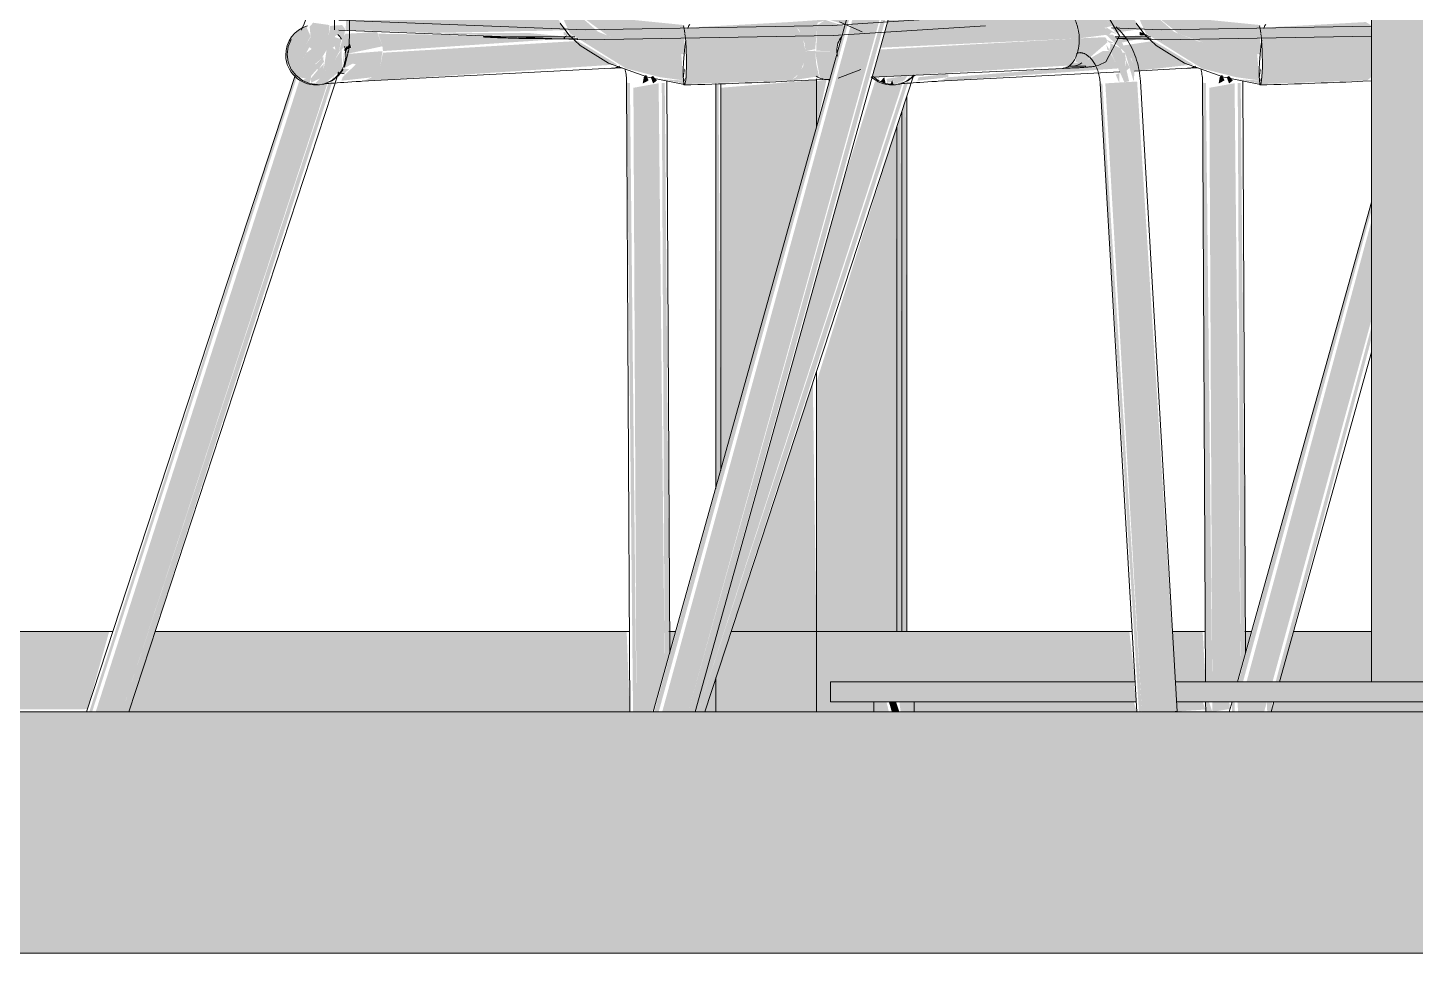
# Model space of a CAD drawing. Header units: inches. Extents: x -55396 to -733, y -290 to 853.
# Drawn here: x -26145.11 to -26110.64, y -6 to 17.01 of the extents above; entities that cross this region are included whole.
import ezdxf

# ---------------------------------------------------------------- set-up
doc = ezdxf.new("R2010")
doc.units = ezdxf.units.IN
doc.header["$MEASUREMENT"] = 0
for name, color, linetype, lineweight in [('A-GLAZ-CWMG', 51, 'Continuous', 9), ('C-BLDG-PADS', 91, 'Continuous', 9), ('I-FURN', 30, 'Continuous', 9), ('I-WALL', 2, 'Continuous', 9)]:
    doc.layers.add(name, color=color, linetype=linetype, lineweight=lineweight)

# ---------------------------------------------------------------- blocks, each defined once
blk = doc.blocks.new('Falcon 7700 Series Pedestal Base - 36_ Square Top x 30_ - Wheelchair Height-460525-Section 13')
at = {"layer": 'I-FURN'}
for points in [[(-26197.888, 0.75), (-26197.888, 28.5), (-26200.01, 28.5), (-26200.01, 0.75), (-26199.824, 0.75)], [(-26211.82, 0), (-26211.737, 0), (-26211.82, 0.25), (-26211.996, 0.25), (-26211.922, 0), (-26211.866, 0)]]:
    blk.add_hatch(color=256, dxfattribs=at).paths.add_polyline_path(points, flags=0)
h = blk.add_hatch(color=256, dxfattribs=at)
h.paths.add_polyline_path([(-26206.734, 0.25), (-26205.851, 0.25), (-26205.914, 0.75), (-26213.445, 0.75), (-26213.445, 0.25), (-26206.744, 0.25)], flags=0)
h.paths.add_polyline_path([(-26197.888, 0.25), (-26197.888, 0.75), (-26204.88, 0.75), (-26204.837, 0.25), (-26199.824, 0.25)], flags=0)
for p, q in [((-26200.01, 0.75), (-26200.01, 28.5)), ((-26213.445, 0.75), (-26205.87, 0.75)), ((-26213.445, 0.75), (-26213.445, 0.25)), ((-26204.881, 0.75), (-26197.888, 0.75)), ((-26205.841, 0.25), (-26213.445, 0.25)), ((-26212.366, 0.25), (-26212.366, 0)), ((-26211.366, 0), (-26211.366, 0.25)), ((-26197.888, 0.25), (-26204.851, 0.25))]:
    blk.add_line(p, q, dxfattribs=at)
blk = doc.blocks.new('HermanMiller_Collection_Air-Chair_SideChair_Arms - Arms-V2-Section 13')
at = {"layer": 'I-FURN'}
for points in [[(-26129.5, 0), (-26129.432, 0), (-26123.732, 20.734), (-26123.809, 20.653), (-26129.545, 0)], [(-26129.015, 0), (-26128.699, 0), (-26123, 20.625), (-26123.301, 20.707), (-26123.311, 20.72), (-26123.663, 20.699), (-26129.345, 0), (-26129.131, 0)], [(-26128.699, 0), (-26128.53, 0), (-26122.883, 20.551), (-26122.963, 20.578), (-26127.777, 3.307)], [(-26135.056, 16.876), (-26131.674, 16.946), (-26131.817, 17.058), (-26132.49, 18.003), (-26137.128, 17.899), (-26137.187, 17.4), (-26137.209, 16.954), (-26136.823, 16.94)], [(-26128.801, 16.344), (-26128.796, 17.073), (-26130.533, 17.247), (-26131.323, 17.57), (-26131.529, 17.42), (-26130.705, 16.814), (-26130.025, 16.545), (-26129.271, 16.421)], [(-26118.985, 16.742), (-26118.239, 16.84), (-26118.181, 16.896), (-26118.351, 17.005), (-26118.15, 17.057), (-26118.559, 17.337), (-26119.165, 17.331), (-26119, 16.909), (-26118.986, 16.755)], [(-26128.744, 16.318), (-26125.784, 16.423), (-26125.86, 16.798), (-26126.051, 17.073), (-26126.173, 17.148), (-26128.803, 17.004), (-26128.751, 16.512)], [(-26125.007, 16.428), (-26124.952, 16.68), (-26124.814, 17.047), (-26125.29, 17.198), (-26125.491, 17.073), (-26125.52, 16.434), (-26125.388, 16.432)], [(-26137.248, 16.434), (-26137.073, 16.512), (-26137.103, 16.608), (-26137.245, 16.462)], [(-26136.82, 15.675), (-26130.464, 16.093), (-26131.211, 16.544), (-26131.452, 16.677), (-26136.284, 16.386), (-26136.347, 16.051), (-26136.544, 15.776), (-26136.77, 15.684)], [(-26131.775, 16.733), (-26131.706, 16.818), (-26131.794, 16.783), (-26131.794, 16.733)], [(-26118.861, 16.143), (-26118.287, 16.642), (-26118.304, 16.727), (-26118.342, 16.772), (-26118.985, 16.742), (-26119.07, 16.274), (-26119.07, 16.153), (-26119.021, 16.151)], [(-26128.78, 15.606), (-26126.138, 15.7), (-26125.918, 15.893), (-26125.796, 16.229), (-26125.784, 16.423), (-26128.744, 16.318), (-26128.764, 15.677)], [(-26125.186, 15.714), (-26125.007, 16.428), (-26125.544, 16.416), (-26125.428, 15.763), (-26125.31, 15.727)], [(-26128.818, 15.697), (-26128.784, 15.97), (-26128.801, 15.988)], [(-26143.508, 0), (-26138.421, 15.775), (-26138.467, 15.793), (-26143.579, 0)], [(-26143.201, 0), (-26142.765, 0), (-26137.635, 15.7), (-26137.909, 15.589), (-26138.129, 15.633), (-26138.342, 15.744), (-26143.419, 0), (-26143.315, 0)], [(-26142.688, 0), (-26142.599, 0), (-26137.49, 15.818), (-26137.651, 15.585), (-26142.765, 0)], [(-26129.984, 0), (-26129.984, 0), (-26130.146, 15.629), (-26130.228, 15.643), (-26130.069, 0)], [(-26129.623, 0), (-26129.545, 0.073), (-26129.283, 1.015), (-26129.433, 15.626), (-26130.06, 15.514), (-26129.984, 0), (-26129.753, 0)], [(-26129.283, 1.015), (-26129.159, 1.458), (-26129.282, 15.637), (-26129.355, 15.63), (-26129.294, 3.307)], [(-26128.808, 15.639), (-26128.752, 15.793), (-26128.815, 15.679)], [(-26117.428, 0), (-26118.409, 15.62), (-26118.461, 15.619), (-26117.501, 0), (-26117.428, 0)], [(-26117.083, 0), (-26116.721, 0), (-26117.631, 15.665), (-26118.336, 15.624), (-26117.428, 0), (-26117.083, 0)], [(-26116.707, 0), (-26116.554, 0.01), (-26117.546, 15.67), (-26117.631, 15.665), (-26116.721, 0)]]:
    blk.add_hatch(color=256, dxfattribs=at).paths.add_polyline_path(points, flags=0)
h = blk.add_hatch(color=256, dxfattribs=at)
h.paths.add_polyline_path([(-26133.681, 16.77), (-26133.681, 16.788), (-26133.773, 16.775)], flags=0)
h.paths.add_polyline_path([(-26136.281, 16.426), (-26131.794, 16.733), (-26135.056, 16.837), (-26136.4, 16.858), (-26136.296, 16.545)], flags=0)
h.paths.add_polyline_path([(-26130.915, 17.426), (-26130.764, 17.426), (-26130.917, 17.428)], flags=0)
h = blk.add_hatch(color=256, dxfattribs=at)
h.paths.add_polyline_path([(-26128.805, 15.622), (-26128.818, 15.697), (-26129.352, 15.724)], flags=0)
h.paths.add_polyline_path([(-26128.818, 15.697), (-26128.872, 16.356), (-26130.339, 16.669), (-26130.934, 16.904), (-26131.529, 17.42), (-26131.785, 17.187), (-26131.636, 16.864), (-26130.242, 15.994), (-26129.395, 15.777), (-26128.823, 15.698)], flags=0)
h = blk.add_hatch(color=256, dxfattribs=at)
h.paths.add_polyline_path([(-26125.784, 16.423), (-26125.545, 16.475), (-26125.484, 17.133), (-26125.214, 17.212), (-26124.861, 17.099), (-26124.789, 17.137), (-26124.759, 17.246), (-26126.173, 17.148), (-26125.944, 16.953), (-26125.806, 16.617)], flags=0)
h.paths.add_polyline_path([(-26125.004, 16.46), (-26124.989, 16.48), (-26125.002, 16.479)], flags=0)
h.paths.add_polyline_path([(-26123.927, 16.51), (-26118.985, 16.742), (-26119.093, 17.212), (-26119.34, 17.477), (-26119.434, 17.496), (-26123.723, 17.244), (-26123.914, 16.557)], flags=0)
h = blk.add_hatch(color=256, dxfattribs=at)
h.paths.add_polyline_path([(-26138.065, 15.812), (-26138.475, 15.862), (-26138.559, 15.97), (-26138.382, 16.034), (-26138.112, 16.521), (-26138.194, 16.584), (-26138.08, 16.796), (-26138.19, 17.042), (-26138.342, 16.975), (-26138.608, 16.695), (-26138.699, 16.318), (-26138.467, 15.793), (-26138.194, 15.744), (-26138.112, 15.787)], flags=0)
h.paths.add_polyline_path([(-26137.934, 15.585), (-26137.716, 15.635), (-26137.297, 15.974), (-26137.309, 16.462), (-26137.521, 16.148), (-26137.716, 15.927), (-26137.752, 15.984), (-26137.762, 16.291), (-26137.952, 16.092), (-26137.899, 15.956), (-26138.08, 15.738), (-26138.065, 15.641), (-26137.84, 15.748), (-26137.961, 15.595)], flags=0)
h.paths.add_polyline_path([(-26137.878, 15.975), (-26137.743, 16.174), (-26137.77, 16.09), (-26137.812, 16.045)], flags=0)
h.paths.add_polyline_path([(-26137.378, 16.391), (-26137.315, 16.723), (-26137.47, 16.77), (-26137.478, 16.544), (-26137.461, 16.455), (-26137.407, 16.414)], flags=0)
h.paths.add_polyline_path([(-26138.308, 16.533), (-26138.221, 16.816), (-26138.197, 16.579), (-26138.287, 16.542)], flags=0)
h = blk.add_hatch(color=256, dxfattribs=at)
h.paths.add_polyline_path([(-26137.909, 15.6), (-26137.84, 15.748), (-26137.981, 15.606)], flags=0)
h.paths.add_polyline_path([(-26138.103, 15.622), (-26138.065, 15.812), (-26138.284, 15.697), (-26138.117, 15.628)], flags=0)
h.paths.add_polyline_path([(-26138.197, 16.579), (-26138.227, 16.879), (-26138.308, 16.533)], flags=0)
h.paths.add_polyline_path([(-26138.065, 15.812), (-26137.743, 16.174), (-26137.812, 16.238), (-26137.65, 16.508), (-26137.613, 17.074), (-26138.017, 17.131), (-26138.102, 17.033), (-26138.079, 16.777), (-26138.197, 16.579), (-26138.05, 16.48), (-26138.189, 16.38), (-26138.382, 16.034), (-26138.559, 15.97), (-26138.44, 15.816), (-26138.291, 15.831)], flags=0)
h.paths.add_polyline_path([(-26137.878, 15.975), (-26137.961, 16.108), (-26137.812, 16.238)], flags=0)
h = blk.add_hatch(color=256, dxfattribs=at)
h.paths.add_polyline_path([(-26137.77, 15.9), (-26137.581, 16.024), (-26137.378, 16.391), (-26137.229, 16.544), (-26137.247, 16.797), (-26137.221, 16.973), (-26137.297, 17.073), (-26137.368, 17.069), (-26137.594, 17.051), (-26137.754, 15.975)], flags=0)
h.paths.add_polyline_path([(-26137.378, 16.391), (-26137.532, 16.508), (-26137.406, 16.593), (-26137.478, 16.791), (-26137.375, 16.864), (-26137.296, 16.705)], flags=0)
h = blk.add_hatch(color=256, dxfattribs=at)
h.paths.add_polyline_path([(-26137.206, 16.351), (-26136.296, 16.545), (-26136.426, 16.902), (-26137.216, 16.855), (-26137.247, 16.797), (-26137.261, 16.62), (-26137.229, 16.548), (-26137.053, 16.544), (-26137.177, 16.386)], flags=0)
h.paths.add_polyline_path([(-26136.431, 16.91), (-26136.458, 16.912), (-26136.44, 16.911)], flags=0)
h = blk.add_hatch(color=256, dxfattribs=at)
h.paths.add_polyline_path([(-26135.056, 16.876), (-26132.643, 16.777), (-26131.794, 16.792), (-26132.659, 16.876), (-26135.025, 16.876)], flags=0)
h.paths.add_polyline_path([(-26131.553, 16.808), (-26131.794, 16.907), (-26131.794, 16.823), (-26131.612, 16.812)], flags=0)
h = blk.add_hatch(color=256, dxfattribs=at)
h.paths.add_polyline_path([(-26117.631, 15.665), (-26117.604, 16.003), (-26117.746, 16.346), (-26117.845, 16.391), (-26117.738, 16.028)], flags=0)
h.paths.add_polyline_path([(-26118.326, 16.839), (-26118.355, 16.884), (-26118.351, 16.84)], flags=0)
h.paths.add_polyline_path([(-26117.845, 16.391), (-26117.905, 16.615), (-26118.155, 16.838), (-26118.326, 16.839), (-26117.905, 16.447)], flags=0)
h.paths.add_polyline_path([(-26118.037, 16.84), (-26118.307, 17.014), (-26118.307, 16.944), (-26118.085, 16.859)], flags=0)
h = blk.add_hatch(color=256, dxfattribs=at)
h.paths.add_polyline_path([(-26133.115, 16.748), (-26133.115, 16.78), (-26133.331, 16.755)], flags=0)
h.paths.add_polyline_path([(-26133.528, 16.763), (-26133.611, 16.783), (-26133.563, 16.765)], flags=0)
h = blk.add_hatch(color=256, dxfattribs=at)
h.paths.add_polyline_path([(-26126.267, 15.675), (-26125.448, 15.801), (-26125.518, 16.102), (-26125.545, 16.434), (-26125.784, 16.423), (-26125.842, 16.048), (-26126.019, 15.775), (-26126.168, 15.694)], flags=0)
h.paths.add_polyline_path([(-26124.132, 15.775), (-26119.215, 16.068), (-26119.035, 16.376), (-26118.985, 16.742), (-26123.94, 16.464), (-26124.131, 15.779)], flags=0)
h = blk.add_hatch(color=256, dxfattribs=at)
h.paths.add_polyline_path([(-26117.992, 15.643), (-26117.992, 15.874), (-26118.078, 15.84), (-26118.016, 15.698)], flags=0)
h.paths.add_polyline_path([(-26118.208, 16.418), (-26118.309, 16.582), (-26118.287, 16.459)], flags=0)
h.paths.add_polyline_path([(-26117.862, 15.651), (-26117.746, 15.678), (-26117.845, 16.103), (-26117.845, 16.199), (-26118.078, 16.368), (-26118.208, 16.418), (-26117.865, 15.658)], flags=0)
h.paths.add_polyline_path([(-26117.827, 16.183), (-26117.845, 16.391), (-26117.947, 16.391), (-26117.845, 16.214)], flags=0)
h.paths.add_polyline_path([(-26118.085, 16.615), (-26118.307, 16.706), (-26118.239, 16.636), (-26118.093, 16.616)], flags=0)
h = blk.add_hatch(color=256, dxfattribs=at)
h.paths.add_polyline_path([(-26137.319, 15.688), (-26136.544, 15.776), (-26136.347, 16.051), (-26136.295, 16.425), (-26137.206, 16.351), (-26137.206, 16.165), (-26137.003, 16.156), (-26136.96, 16.096), (-26137.28, 15.778), (-26137.315, 15.696)], flags=0)
h.paths.add_polyline_path([(-26137.297, 15.974), (-26137.034, 16.115), (-26137.227, 16.156)], flags=0)
h = blk.add_hatch(color=256, dxfattribs=at)
h.paths.add_polyline_path([(-26136.957, 16.098), (-26137.059, 16.227), (-26137.225, 16.156), (-26137.059, 16.12)], flags=0)
h.paths.add_polyline_path([(-26137.244, 15.865), (-26137.123, 15.982), (-26137.259, 15.988), (-26137.315, 15.877), (-26137.28, 15.871)], flags=0)
h.paths.add_polyline_path([(-26137.297, 15.974), (-26137.206, 16.434), (-26137.253, 16.386), (-26137.294, 15.999)], flags=0)
h = blk.add_hatch(color=256, dxfattribs=at)
h.paths.add_polyline_path([(-26129.83, 15.619), (-26129.683, 15.697), (-26129.744, 15.836), (-26129.802, 15.777), (-26129.829, 15.621)], flags=0)
h.paths.add_polyline_path([(-26129.571, 15.621), (-26129.474, 15.697), (-26129.571, 15.807), (-26129.628, 15.777), (-26129.573, 15.625)], flags=0)
for p, q in [((-26123.792, 20.719), (-26129.567, 0)), ((-26128.529, 0), (-26122.828, 20.451)), ((-26137.487, 17.208), (-26137.487, 16.957)), ((-26124.381, 16.908), (-26124.937, 17.157)), ((-26137.198, 16.537), (-26137.173, 16.387)), ((-26142.598, 0), (-26137.378, 15.909)), ((-26137.407, 15.885), (-26137.247, 15.858)), ((-26136.799, 15.675), (-26130.611, 15.998)), ((-26124.976, 15.754), (-26124.407, 15.972)), ((-26124.134, 15.774), (-26119.383, 15.997)), ((-26119.242, 16.052), (-26119.152, 16.052)), ((-26138.468, 15.793), (-26143.65, 0)), ((-26130.228, 15.645), (-26130.151, 0)), ((-26129.229, 15.671), (-26129.228, 15.65)), ((-26129.158, 1.459), (-26129.228, 15.65)), ((-26126.25, 15.675), (-26125.169, 15.726)), ((-26118.462, 15.618), (-26117.555, 0)), ((-26116.553, 0.011), (-26117.464, 15.676)), ((-26142.603, 0), (-26142.599, 0)), ((-26128.535, 0), (-26128.53, 0))]:
    blk.add_line(p, q, dxfattribs=at)
at = {"layer": 'I-FURN', "flags": 128}
for points in [[(-26138.122, 17.486), (-26138.182, 17.262), (-26138.238, 17.101), (-26138.286, 16.996), (-26138.309, 16.958), (-26138.31, 16.955)], [(-26137.381, 17.193), (-26131.258, 16.956), (-26125.126, 17.064), (-26121.317, 17.307)], [(-26137.129, 17.406), (-26137.116, 17.13), (-26137.11, 16.828), (-26137.129, 16.455), (-26137.236, 16.033), (-26137.24, 16.024)], [(-26117.983, 16.809), (-26118.356, 17.439), (-26118.534, 17.514), (-26118.61, 17.532), (-26118.653, 17.538), (-26118.685, 17.542), (-26118.711, 17.544), (-26118.734, 17.546), (-26118.757, 17.547), (-26118.779, 17.548), (-26118.802, 17.549), (-26118.826, 17.55), (-26118.851, 17.55), (-26118.877, 17.551), (-26118.905, 17.551), (-26118.933, 17.552), (-26118.963, 17.552), (-26118.995, 17.552), (-26119.027, 17.552), (-26119.061, 17.552), (-26119.096, 17.552), (-26119.132, 17.552), (-26119.156, 17.552)], [(-26117.464, 15.676), (-26117.469, 15.743), (-26117.476, 15.81), (-26117.484, 15.876), (-26117.495, 15.942), (-26117.508, 16.008), (-26117.523, 16.073), (-26117.54, 16.137), (-26117.558, 16.201), (-26117.579, 16.264), (-26117.602, 16.326), (-26117.626, 16.388), (-26117.653, 16.448), (-26117.681, 16.508), (-26117.712, 16.566), (-26117.744, 16.623), (-26117.778, 16.679), (-26117.814, 16.734), (-26117.852, 16.787), (-26117.892, 16.838), (-26117.934, 16.888), (-26117.977, 16.937), (-26118.023, 16.983), (-26118.07, 17.028)], [(-26137.382, 16.943), (-26131.244, 16.705), (-26125.099, 16.815), (-26121.313, 17.056)], [(-26131.877, 17.12), (-26131.661, 16.832), (-26131.385, 16.565), (-26130.679, 16.122), (-26129.705, 15.777), (-26128.789, 15.597)], [(-26128.657, 17.091), (-26128.68, 17.066), (-26128.705, 16.991)], [(-26138.663, 16.344), (-26138.639, 16.537), (-26138.566, 16.717)], [(-26128.761, 16.696), (-26128.781, 16.537), (-26128.801, 16.344)], [(-26117.983, 16.809), (-26118.325, 16.16), (-26118.499, 16.077), (-26118.573, 16.056), (-26118.617, 16.047), (-26118.648, 16.042), (-26118.674, 16.038), (-26118.697, 16.035), (-26118.719, 16.033), (-26118.742, 16.031), (-26118.765, 16.029), (-26118.789, 16.027), (-26118.814, 16.025), (-26118.84, 16.023), (-26118.867, 16.022), (-26118.896, 16.02), (-26118.925, 16.018), (-26118.957, 16.016), (-26118.989, 16.014), (-26119.023, 16.013), (-26119.058, 16.011), (-26119.094, 16.009), (-26119.131, 16.008), (-26119.17, 16.006), (-26119.21, 16.004), (-26119.25, 16.002), (-26119.292, 16.001), (-26119.335, 15.999), (-26119.378, 15.998), (-26119.385, 15.997)], [(-26137.91, 15.597), (-26138.103, 15.622), (-26138.284, 15.697), (-26138.44, 15.816), (-26138.559, 15.97), (-26138.636, 16.151), (-26138.663, 16.344)], [(-26128.801, 16.344), (-26128.815, 16.151), (-26128.823, 15.97), (-26128.824, 15.816), (-26128.818, 15.697), (-26128.805, 15.622), (-26128.787, 15.597)], [(-26119.051, 16.369), (-26119.038, 16.374), (-26119.026, 16.378), (-26119.013, 16.381), (-26119.001, 16.383), (-26118.989, 16.385), (-26118.977, 16.386), (-26118.974, 16.386)], [(-26118.974, 16.386), (-26118.962, 16.387), (-26118.95, 16.386), (-26118.938, 16.385), (-26118.925, 16.384), (-26118.912, 16.381), (-26118.899, 16.378), (-26118.885, 16.374), (-26118.871, 16.369), (-26118.856, 16.363), (-26118.841, 16.356), (-26118.825, 16.347), (-26118.809, 16.338), (-26118.793, 16.327), (-26118.776, 16.315), (-26118.759, 16.302), (-26118.742, 16.287), (-26118.725, 16.271), (-26118.707, 16.253), (-26118.69, 16.234), (-26118.673, 16.214), (-26118.656, 16.192), (-26118.639, 16.169), (-26118.623, 16.145), (-26118.607, 16.119), (-26118.592, 16.092), (-26118.577, 16.064), (-26118.563, 16.035), (-26118.55, 16.004), (-26118.537, 15.973), (-26118.525, 15.941), (-26118.514, 15.907), (-26118.504, 15.874), (-26118.495, 15.839), (-26118.487, 15.804), (-26118.48, 15.768), (-26118.474, 15.732), (-26118.469, 15.695), (-26118.465, 15.659), (-26118.462, 15.622), (-26118.462, 15.618)], [(-26137.268, 15.97), (-26137.385, 15.816), (-26137.538, 15.697), (-26137.717, 15.622)], [(-26130.598, 15.999), (-26130.581, 16), (-26130.561, 16.001), (-26130.54, 16.003), (-26130.516, 16.004), (-26130.491, 16.006), (-26130.464, 16.007), (-26130.435, 16.009), (-26130.405, 16.01), (-26130.373, 16.012), (-26130.339, 16.014)], [(-26130.273, 15.986), (-26130.264, 15.952), (-26130.257, 15.918), (-26130.25, 15.882), (-26130.244, 15.846), (-26130.239, 15.809), (-26130.235, 15.772), (-26130.232, 15.734), (-26130.23, 15.696), (-26130.229, 15.658), (-26130.228, 15.645)], [(-26118.824, 16.048), (-26118.827, 16.049), (-26118.833, 16.049), (-26118.844, 16.049), (-26118.857, 16.05), (-26118.872, 16.05), (-26118.89, 16.051), (-26118.911, 16.051), (-26118.933, 16.051), (-26118.957, 16.052), (-26118.983, 16.052), (-26119.011, 16.052), (-26119.04, 16.052), (-26119.071, 16.052), (-26119.104, 16.052), (-26119.138, 16.052), (-26119.151, 16.052)], [(-26137.785, 15.604), (-26137.776, 15.605), (-26137.753, 15.608), (-26137.719, 15.612), (-26137.675, 15.617), (-26137.623, 15.622), (-26137.563, 15.627), (-26137.495, 15.632), (-26137.421, 15.638), (-26137.339, 15.644), (-26137.251, 15.649), (-26137.157, 15.655), (-26137.056, 15.661), (-26136.95, 15.667), (-26136.838, 15.673), (-26136.799, 15.675)], [(-26126.25, 15.675), (-26126.385, 15.669), (-26126.525, 15.663), (-26126.668, 15.657), (-26126.816, 15.65), (-26126.967, 15.644), (-26127.122, 15.638), (-26127.281, 15.633), (-26127.442, 15.627), (-26127.606, 15.621), (-26127.773, 15.615), (-26127.942, 15.61), (-26128.113, 15.604), (-26128.286, 15.599), (-26128.46, 15.594), (-26128.635, 15.589), (-26128.796, 15.585)]]:
    blk.add_lwpolyline(points, dxfattribs=at)
at = {"layer": 'I-FURN'}
for centre, major_axis, ratio, start_param, end_param in [((-26137.952, 16.334), (-0.202, 0.722), 0.995009, 0, 1.3209), ((-26128.817, 16.334), (-0.02, 0.75), 0.096081, 5.515178, 5.996591), ((-26137.952, 16.334), (-0.202, 0.722), 0.995009, 4.986091, 5.185919), ((-26128.817, 16.334), (-0.02, 0.75), 0.096081, 4.687594, 5.472992), ((-26124.554, 16.444), (0.014, 0.5), 0.90616, 0.84378, 1.629178), ((-26137.952, 16.334), (-0.202, 0.722), 0.995009, 1.3209, 2.891696), ((-26137.952, 16.334), (-0.202, 0.722), 0.995009, 2.891696, 4.462492), ((-26137.952, 16.334), (-0.202, 0.722), 0.995009, 4.462492, 4.714879), ((-26128.817, 16.334), (-0.02, 0.75), 0.096081, 3.116798, 4.687594), ((-26124.554, 16.444), (0.014, 0.5), 0.90616, 1.629178, 1.890978), ((-26128.817, 16.334), (-0.02, 0.75), 0.096081, 2.854998, 3.116798), ((-26125.196, 16.463), (0.021, 0.75), 0.90616, 2.676376, 2.924989), ((-26125.196, 16.463), (0.021, 0.75), 0.90616, 2.938175, 3.199975), ((-26117.053, -0.018), (0.499, 0.029), 0.004932, 5.439855, 6.225253)]:
    blk.add_ellipse(centre, major_axis=major_axis, ratio=ratio, start_param=start_param, end_param=end_param, dxfattribs=at)
for points, knots in [([(-26118.985, 16.742), (-26118.988, 16.855), (-26119.024, 17.08), (-26119.145, 17.328), (-26119.292, 17.466), (-26119.387, 17.496), (-26119.434, 17.496)], [0, 0, 0, 0, 0.285714, 0.571429, 0.785714, 1, 1, 1, 1]), ([(-26131.443, 16.733), (-26131.554, 16.733), (-26131.982, 16.732), (-26132.41, 16.735), (-26132.727, 16.739)], [-0.6740348, -0.6740348, -0.6740348, -0.6740348, -0.5, 0, 0, 0, 0]), ([(-26119.397, 15.997), (-26119.335, 15.996), (-26119.209, 16.045), (-26119.07, 16.24), (-26118.996, 16.489), (-26118.983, 16.657), (-26118.985, 16.742)], [0, 0, 0, 0, 0.285714, 0.571429, 0.785714, 1, 1, 1, 1]), ([(-26130.635, 15.997), (-26130.579, 15.998), (-26130.5, 16.01), (-26130.426, 16.04), (-26130.405, 16.05)], [0, 0, 0, 0, 0.1666667, 0.2358641, 0.2358641, 0.2358641, 0.2358641]), ([(-26118.92, 16.138), (-26118.936, 16.125), (-26119.005, 16.078), (-26119.079, 16.056), (-26119.135, 16.053)], [0.7142857, 0.7142857, 0.7142857, 0.7142857, 0.7857143, 1, 1, 1, 1])]:
    blk.add_open_spline(points, degree=3, knots=knots, dxfattribs=at)
for points in [[(-26132.727, 16.739), (-26132.779, 16.74), (-26132.9, 16.742), (-26133.114, 16.748), (-26133.334, 16.755), (-26133.535, 16.763), (-26133.692, 16.771), (-26133.785, 16.777), (-26133.805, 16.782), (-26133.747, 16.784), (-26133.663, 16.784), (-26133.611, 16.783)], [(-26133.611, 16.783), (-26133.294, 16.779), (-26132.659, 16.774), (-26132.024, 16.779), (-26131.706, 16.784)], [(-26131.706, 16.784), (-26131.652, 16.784), (-26131.588, 16.785), (-26131.519, 16.784)], [(-26119.135, 16.053), (-26119.141, 16.052), (-26119.147, 16.052), (-26119.152, 16.052)]]:
    blk.add_open_spline(points, degree=3, dxfattribs=at)
blk = doc.blocks.new('HermanMiller_Collection_Air-Chair_SideChair_Arms - Arms-V15-Section 13')
at = {"layer": 'I-FURN'}
for points in [[(-26118.078, 16.886), (-26117.382, 16.982), (-26117.509, 17.058), (-26118.182, 18.003), (-26122.82, 17.899), (-26122.765, 17.55), (-26119.159, 17.51), (-26119.093, 17.341), (-26118.546, 17.331), (-26118.15, 17.057), (-26118.15, 16.968), (-26118.085, 16.894)], [(-26114.492, 16.344), (-26114.488, 17.073), (-26116.224, 17.247), (-26117.015, 17.57), (-26117.22, 17.42), (-26116.518, 16.861), (-26115.586, 16.524), (-26114.962, 16.421)], [(-26117.245, 16.808), (-26117.486, 16.907), (-26117.486, 16.823), (-26117.304, 16.812)], [(-26114.436, 16.318), (-26111.727, 16.412), (-26111.742, 17.073), (-26111.865, 17.148), (-26114.495, 17.004), (-26114.443, 16.512)], [(-26117.466, 16.733), (-26117.398, 16.818), (-26118.085, 16.775), (-26118.041, 16.737), (-26117.486, 16.733)], [(-26114.471, 15.606), (-26111.829, 15.7), (-26111.727, 15.781), (-26111.727, 16.412), (-26114.436, 16.318), (-26114.456, 15.677)], [(-26123.011, 15.688), (-26122.235, 15.776), (-26122.235, 15.864), (-26122.973, 15.775), (-26123.007, 15.696)], [(-26114.509, 15.697), (-26114.475, 15.97), (-26114.492, 15.988)], [(-26128.53, 0), (-26128.456, 0), (-26123.359, 15.675), (-26123.601, 15.589), (-26123.821, 15.633), (-26124.057, 15.675), (-26124.936, 12.893), (-26128.42, 0.395)], [(-26128.38, 0), (-26128.291, 0), (-26123.181, 15.818), (-26123.343, 15.585), (-26128.456, 0)], [(-26124.744, 13.581), (-26124.116, 15.776), (-26124.153, 15.7), (-26124.615, 14.043)], [(-26114.974, 1.015), (-26114.851, 1.458), (-26114.973, 15.637), (-26115.047, 15.63), (-26114.986, 3.307)], [(-26114.5, 15.639), (-26114.444, 15.793), (-26114.506, 15.679)]]:
    blk.add_hatch(color=256, dxfattribs=at).paths.add_polyline_path(points, flags=0)
h = blk.add_hatch(color=256, dxfattribs=at)
h.paths.add_polyline_path([(-26117.929, 16.636), (-26117.486, 16.733), (-26118.037, 16.733)], flags=0)
h.paths.add_polyline_path([(-26116.606, 17.426), (-26116.456, 17.426), (-26116.609, 17.428)], flags=0)
h = blk.add_hatch(color=256, dxfattribs=at)
h.paths.add_polyline_path([(-26114.497, 15.622), (-26114.509, 15.697), (-26115.044, 15.724)], flags=0)
h.paths.add_polyline_path([(-26114.509, 15.697), (-26114.564, 16.356), (-26116.03, 16.669), (-26116.626, 16.904), (-26117.22, 17.42), (-26117.477, 17.187), (-26117.327, 16.864), (-26115.934, 15.994), (-26115.087, 15.777), (-26114.514, 15.698)], flags=0)
h = blk.add_hatch(color=256, dxfattribs=at)
h.paths.add_polyline_path([(-26117.845, 16.391), (-26117.685, 16.239), (-26117.604, 15.931), (-26116.156, 16.093), (-26116.903, 16.544), (-26117.144, 16.677), (-26117.892, 16.565), (-26117.854, 16.423)], flags=0)
h.paths.add_polyline_path([(-26117.827, 16.183), (-26117.865, 16.404), (-26117.838, 16.315), (-26117.831, 16.229)], flags=0)
h.paths.add_polyline_path([(-26118.208, 16.418), (-26117.828, 16.18), (-26117.831, 15.919), (-26117.733, 16.011), (-26117.959, 16.497), (-26118.208, 16.622), (-26118.208, 16.546), (-26118.232, 16.487), (-26118.21, 16.423)], flags=0)
h.paths.add_polyline_path([(-26122.512, 15.675), (-26118.007, 15.996), (-26118.235, 16.432), (-26118.403, 16.426), (-26118.752, 16.222), (-26118.928, 16.146), (-26119.151, 16.139), (-26119.397, 15.997), (-26122.235, 15.776), (-26122.44, 15.688)], flags=0)
h = blk.add_hatch(color=256, dxfattribs=at)
h.paths.add_polyline_path([(-26123.626, 15.585), (-26123.327, 15.7), (-26123.248, 15.816), (-26123.772, 15.738), (-26123.756, 15.641), (-26123.566, 15.675), (-26123.683, 15.607)], flags=0)
h.paths.add_polyline_path([(-26123.949, 15.711), (-26123.976, 15.782), (-26123.976, 15.721)], flags=0)
h = blk.add_hatch(color=256, dxfattribs=at)
h.paths.add_polyline_path([(-26123.6, 15.6), (-26123.633, 15.7), (-26123.673, 15.606)], flags=0)
h.paths.add_polyline_path([(-26123.795, 15.622), (-26123.828, 15.775), (-26123.922, 15.675), (-26123.809, 15.628)], flags=0)
h = blk.add_hatch(color=256, dxfattribs=at)
h.paths.add_polyline_path([(-26115.838, 0), (-26115.675, 0), (-26115.763, 0.25), (-26115.843, 0.25), (-26115.842, 0)], flags=0)
h.paths.add_polyline_path([(-26115.846, 0.75), (-26115.679, 0.75), (-26115.838, 15.629), (-26115.919, 15.643), (-26115.858, 3.307)], flags=0)
h = blk.add_hatch(color=256, dxfattribs=at)
h.paths.add_polyline_path([(-26115.675, 0), (-26115.237, 0.073), (-26115.257, 0.25), (-26115.677, 0.25)], flags=0)
h.paths.add_polyline_path([(-26115.072, 0.75), (-26115.037, 0.791), (-26114.974, 1.015), (-26115.125, 15.626), (-26115.752, 15.514), (-26115.679, 0.75), (-26115.078, 0.75)], flags=0)
h = blk.add_hatch(color=256, dxfattribs=at)
h.paths.add_polyline_path([(-26115.521, 15.619), (-26115.375, 15.697), (-26115.436, 15.836), (-26115.494, 15.777), (-26115.521, 15.621)], flags=0)
h.paths.add_polyline_path([(-26115.263, 15.621), (-26115.166, 15.697), (-26115.263, 15.807), (-26115.32, 15.777), (-26115.264, 15.625)], flags=0)
h = blk.add_hatch(color=256, dxfattribs=at)
h.paths.add_polyline_path([(-26115.124, 0), (-26115.122, 0.25), (-26115.187, 0.25), (-26115.192, 0)], flags=0)
h.paths.add_polyline_path([(-26115.027, 0.75), (-26114.915, 0.75), (-26111.727, 12.451), (-26111.727, 12.667), (-26115.028, 0.75)], flags=0)
h = blk.add_hatch(color=256, dxfattribs=at)
h.paths.add_polyline_path([(-26114.935, 0), (-26114.391, 0), (-26114.321, 0.25), (-26115.054, 0.25), (-26115.037, 0)], flags=0)
h.paths.add_polyline_path([(-26114.182, 0.75), (-26111.727, 9.736), (-26111.727, 12.187), (-26114.827, 0.75), (-26114.273, 0.75)], flags=0)
h = blk.add_hatch(color=256, dxfattribs=at)
h.paths.add_polyline_path([(-26114.227, 0), (-26114.221, 0), (-26114.189, 0.25), (-26114.321, 0.25), (-26114.314, 0), (-26114.258, 0)], flags=0)
h.paths.add_polyline_path([(-26114.018, 0.75), (-26114.012, 0.75), (-26111.727, 9.264), (-26111.727, 9.557), (-26114.104, 0.75), (-26114.019, 0.75)], flags=0)
for p, q in [((-26122.491, 15.675), (-26117.974, 15.911)), ((-26117.61, 15.93), (-26116.303, 15.998)), ((-26128.289, 0), (-26123.092, 15.84)), ((-26115.92, 15.645), (-26115.846, 0.75)), ((-26114.92, 15.671), (-26114.92, 15.65)), ((-26114.85, 1.459), (-26114.92, 15.65)), ((-26111.942, 15.675), (-26111.727, 15.685)), ((-26111.727, 12.669), (-26115.049, 0.75)), ((-26114.011, 0.75), (-26111.727, 8.945)), ((-26128.295, 0), (-26128.291, 0)), ((-26115.844, 0.25), (-26115.843, 0)), ((-26115.189, 0.25), (-26115.258, 0)), ((-26114.227, 0), (-26114.221, 0)), ((-26114.22, 0), (-26114.151, 0.25))]:
    blk.add_line(p, q, dxfattribs=at)
at = {"layer": 'I-FURN', "flags": 128}
for points in [[(-26118.182, 17.003), (-26116.95, 16.956), (-26111.727, 17.048)], [(-26117.568, 17.12), (-26117.353, 16.832), (-26117.077, 16.565), (-26116.371, 16.122), (-26115.396, 15.777), (-26114.48, 15.597)], [(-26114.349, 17.091), (-26114.371, 17.066), (-26114.397, 16.991)], [(-26118.055, 16.749), (-26116.936, 16.705), (-26111.727, 16.799)], [(-26114.452, 16.696), (-26114.473, 16.537), (-26114.492, 16.344)], [(-26114.492, 16.344), (-26114.506, 16.151), (-26114.514, 15.97), (-26114.515, 15.816), (-26114.509, 15.697), (-26114.497, 15.622), (-26114.479, 15.597)], [(-26116.289, 15.999), (-26116.272, 16), (-26116.253, 16.001), (-26116.231, 16.003), (-26116.208, 16.004), (-26116.183, 16.006), (-26116.155, 16.007), (-26116.127, 16.009), (-26116.096, 16.01), (-26116.064, 16.012), (-26116.031, 16.014)], [(-26115.965, 15.986), (-26115.956, 15.952), (-26115.948, 15.918), (-26115.941, 15.882), (-26115.935, 15.846), (-26115.93, 15.809), (-26115.926, 15.772), (-26115.923, 15.734), (-26115.921, 15.696), (-26115.92, 15.658), (-26115.92, 15.645)], [(-26123.602, 15.597), (-26123.795, 15.622), (-26123.976, 15.697), (-26124.105, 15.791)], [(-26123.477, 15.604), (-26123.468, 15.605), (-26123.445, 15.608), (-26123.411, 15.612), (-26123.367, 15.617), (-26123.315, 15.622), (-26123.254, 15.627), (-26123.187, 15.632), (-26123.112, 15.638), (-26123.031, 15.644), (-26122.943, 15.649), (-26122.849, 15.655), (-26122.748, 15.661), (-26122.642, 15.667), (-26122.53, 15.673), (-26122.491, 15.675)], [(-26123.076, 15.816), (-26123.23, 15.697), (-26123.409, 15.622)], [(-26111.942, 15.675), (-26112.077, 15.669), (-26112.216, 15.663), (-26112.36, 15.657), (-26112.508, 15.65), (-26112.659, 15.644), (-26112.814, 15.638), (-26112.972, 15.633), (-26113.134, 15.627), (-26113.298, 15.621), (-26113.465, 15.615), (-26113.633, 15.61), (-26113.805, 15.604), (-26113.977, 15.599), (-26114.152, 15.594), (-26114.327, 15.589), (-26114.488, 15.585)]]:
    blk.add_lwpolyline(points, dxfattribs=at)
at = {"layer": 'I-FURN'}
for centre, major_axis, ratio, start_param, end_param in [((-26114.508, 16.334), (-0.02, 0.75), 0.096081, 5.515178, 5.996591), ((-26114.508, 16.334), (-0.02, 0.75), 0.096081, 4.687594, 5.472992), ((-26114.508, 16.334), (-0.02, 0.75), 0.096081, 3.116798, 4.687594), ((-26123.644, 16.334), (-0.202, 0.722), 0.995009, 2.111928, 2.891696), ((-26123.644, 16.334), (-0.202, 0.722), 0.995009, 2.891696, 3.677094), ((-26114.508, 16.334), (-0.02, 0.75), 0.096081, 2.854998, 3.116798)]:
    blk.add_ellipse(centre, major_axis=major_axis, ratio=ratio, start_param=start_param, end_param=end_param, dxfattribs=at)
for points in [[(-26118.088, 16.777), (-26117.858, 16.778), (-26117.628, 16.78), (-26117.398, 16.784)], [(-26117.398, 16.784), (-26117.344, 16.784), (-26117.28, 16.785), (-26117.21, 16.784)]]:
    blk.add_open_spline(points, degree=3, dxfattribs=at)
for points, knots in [([(-26117.199, 16.733), (-26117.288, 16.733), (-26117.569, 16.732), (-26117.85, 16.734), (-26118.041, 16.736)], [-0.6403741, -0.6403741, -0.6403741, -0.6403741, -0.5, -0.1982213, -0.1982213, -0.1982213, -0.1982213]), ([(-26116.326, 15.997), (-26116.27, 15.998), (-26116.192, 16.01), (-26116.118, 16.04), (-26116.097, 16.05)], [0, 0, 0, 0, 0.1666667, 0.2358641, 0.2358641, 0.2358641, 0.2358641])]:
    blk.add_open_spline(points, degree=3, knots=knots, dxfattribs=at)
blk = doc.blocks.new('Rectangular Mullion - Exterior 2_ x 4_5_-1135280-Section 13')
at = {"layer": 'A-GLAZ-CWMG'}
h = blk.add_hatch(color=256, dxfattribs=at)
h.paths.add_polyline_path([(-26130.705, 0), (-26130.15, 0), (-26130.228, 2), (-26141.943, 2), (-26142.599, 0), (-26139.345, 0)], flags=0)
h.paths.add_polyline_path([(-26128.015, 0), (-26128.015, 0.839), (-26128.291, 0)], flags=0)
h.paths.add_polyline_path([(-26161.828, 0), (-26143.626, 0.068), (-26143.083, 2), (-26161.828, 2)], flags=0)
h.paths.add_polyline_path([(-26129.159, 1.458), (-26129.015, 2), (-26129.162, 2), (-26129.161, 1.912)], flags=0)
for p, q in [((-26161.828, 2), (-26142.991, 2)), ((-26141.949, 2), (-26130.16, 2)), ((-26129.177, 2), (-26129.007, 2))]:
    blk.add_line(p, q, dxfattribs=at)
blk = doc.blocks.new('Rectangular Mullion - Exterior 2_ x 4_5_-1142586-Section 13')
at = {"layer": 'A-GLAZ-CWMG'}
h = blk.add_hatch(color=256, dxfattribs=at)
h.paths.add_polyline_path([(-26125.515, 2), (-26125.603, 8.19), (-26127.634, 2)], flags=0)
h.paths.add_polyline_path([(-26123.39, 2), (-26123.419, 14.845), (-26123.515, 14.551), (-26123.515, 2), (-26123.419, 2)], flags=0)
h.paths.add_polyline_path([(-26127.89, 6.011), (-26125.515, 14.532), (-26125.515, 15.71), (-26127.89, 15.514), (-26127.89, 8.19)], flags=0)
h.paths.add_polyline_path([(-26125.515, 17.55), (-26125.524, 26.403), (-26127.89, 26.765), (-26127.89, 17.551), (-26125.674, 17.55)], flags=0)
h.paths.add_polyline_path([(-26126.402, 27.551), (-26126.37, 27.904), (-26126.27, 28.02), (-26125.916, 28.117), (-26125.65, 28.253), (-26125.515, 28.253), (-26125.515, 28.75), (-26127.89, 28.75), (-26127.89, 27.768), (-26126.403, 27.551)], flags=0)
h.paths.add_polyline_path([(-26123.515, 28.325), (-26123.39, 28.334), (-26123.39, 28.75), (-26123.515, 28.75), (-26123.515, 28.334)], flags=0)
h.paths.add_polyline_path([(-26127.89, 30), (-26125.515, 30), (-26125.515, 98), (-26127.89, 98), (-26127.89, 32.603)], flags=0)
h.paths.add_polyline_path([(-26123.515, 30), (-26123.39, 30), (-26123.39, 96), (-26123.515, 96), (-26123.515, 32.603)], flags=0)
for p, q in [((-26127.89, 6), (-26127.89, 15.62)), ((-26123.39, 14.936), (-26123.39, 2)), ((-26125.515, 2), (-26127.64, 2))]:
    blk.add_line(p, q, dxfattribs=at)
blk = doc.blocks.new('Rectangular Mullion - Exterior 2_ x 4_5_-1135311-Section 13')
at = {"layer": 'A-GLAZ-CWMG'}
h = blk.add_hatch(color=256, dxfattribs=at)
h.paths.add_polyline_path([(-26122.162, 0), (-26117.554, 0.005), (-26117.631, 0.25), (-26123.454, 0.25), (-26123.419, 0), (-26122.279, 0)], flags=0)
h.paths.add_polyline_path([(-26095.168, 0), (-26090.682, 0), (-26090.751, 0.25), (-26095.168, 0.25)], flags=0)
h.paths.add_polyline_path([(-26103.43, 0), (-26103.246, 0.005), (-26103.323, 0.25), (-26109.146, 0.25), (-26109.11, 0), (-26103.553, 0)], flags=0)
h.paths.add_polyline_path([(-26116.706, 0), (-26115.842, 0.059), (-26115.919, 0.25), (-26116.568, 0.25), (-26116.635, 0.005), (-26116.707, 0)], flags=0)
h.paths.add_polyline_path([(-26114.221, 0), (-26109.735, 0), (-26109.735, 0.25), (-26114.152, 0.25)], flags=0)
h.paths.add_polyline_path([(-26095.757, 0), (-26095.792, 0.25), (-26101.643, 0.25), (-26101.58, 0), (-26095.792, 0)], flags=0)
h.paths.add_polyline_path([(-26123.713, 0), (-26123.772, 0.25), (-26125.162, 0.25), (-26125.162, 0.75), (-26117.597, 0.75), (-26117.739, 2), (-26125.515, 2), (-26125.515, 0), (-26123.72, 0)], flags=0)
h.paths.add_polyline_path([(-26090.891, 0.75), (-26091.239, 2), (-26093.176, 2), (-26093.176, 0.75)], flags=0)
h.paths.add_polyline_path([(-26101.614, 0.75), (-26097.419, 0.75), (-26097.419, 2), (-26101.541, 2), (-26101.58, 1.329)], flags=0)
h.paths.add_polyline_path([(-26116.579, 0.75), (-26115.846, 0.75), (-26115.919, 2), (-26116.67, 2), (-26116.597, 0.75)], flags=0)
h.paths.add_polyline_path([(-26114.012, 0.75), (-26111.727, 0.75), (-26111.727, 2), (-26113.664, 2)], flags=0)
h.paths.add_polyline_path([(-26107.484, 0.75), (-26103.289, 0.75), (-26103.43, 2), (-26107.484, 2)], flags=0)
h.paths.add_polyline_path([(-26114.851, 1.458), (-26114.707, 2), (-26114.853, 2), (-26114.853, 1.912)], flags=0)
h.paths.add_polyline_path([(-26090.052, 1.458), (-26090.08, 2), (-26090.196, 1.976), (-26090.059, 1.485)], flags=0)
for p, q in [((-26125.515, 0), (-26125.515, 2)), ((-26117.66, 2), (-26125.515, 2)), ((-26115.852, 2), (-26116.673, 2)), ((-26114.699, 2), (-26114.869, 2)), ((-26111.727, 2), (-26113.671, 2))]:
    blk.add_line(p, q, dxfattribs=at)
blk = doc.blocks.new('Rectangular Mullion - Exterior 2_ x 4_5_-1142587-Section 13')
at = {"layer": 'A-GLAZ-CWMG'}
h = blk.add_hatch(color=256, dxfattribs=at)
h.paths.add_polyline_path([(-26123.537, 2), (-26123.515, 2), (-26123.537, 14.485), (-26125.515, 8.19), (-26125.515, 2), (-26123.64, 2)], flags=0)
h.paths.add_polyline_path([(-26125.515, 14.532), (-26125.26, 15.722), (-26125.515, 15.675), (-26125.515, 15.514)], flags=0)
h.paths.add_polyline_path([(-26124.674, 17.549), (-26123.763, 20.934), (-26124.177, 24.354), (-26124.594, 25.821), (-26124.939, 26.322), (-26125.515, 26.373), (-26125.515, 17.55), (-26125.106, 17.55)], flags=0)
h.paths.add_polyline_path([(-26124.047, 24.309), (-26124.042, 24.312), (-26124.087, 24.461)], flags=0)
h.paths.add_polyline_path([(-26125.515, 28.244), (-26123.515, 28.334), (-26123.515, 28.75), (-26125.515, 28.75), (-26125.515, 28.253)], flags=0)
h.paths.add_polyline_path([(-26125.515, 30), (-26123.515, 30), (-26123.515, 98), (-26125.515, 98), (-26125.515, 32.603)], flags=0)
for p, q in [((-26125.515, 15.733), (-26125.515, 14.532)), ((-26123.515, 2), (-26123.515, 14.555)), ((-26125.515, 8.464), (-26125.515, 2)), ((-26123.515, 2), (-26125.515, 2))]:
    blk.add_line(p, q, dxfattribs=at)

msp = doc.modelspace()

# ---------------------------------------------------------------- hatches: boundary and pattern name
at = {"layer": 'C-BLDG-PADS'}
h = msp.add_hatch(dxfattribs=at)
h.set_pattern_fill('FP_2', color=256, style=0, pattern_type=2)
h.set_pattern_definition([(50, (-26138.86, 100.19), (55.0854, -4.81984), [5.76, -63.36]), (355, (-26138.86, 100.19), (-10.6557, 57.7685), [4.608, -50.688]), (100.451, (-26134.267, 99.787), (44.4295, 52.94866), [4.895, -53.848]), (46.184, (-26138.86, 115.55), (81.9644, -12.7121), [8.64, -95.04]), (96.636, (-26132.03, 114.49), (71.7815, 74.8124), [7.343, -80.772]), (351.184, (-26138.86, 115.55), (71.782, 74.8124), [6.912, -76.032]), (21, (-26131.18, 111.71), (45.84207, -30.92146), [5.76, -63.36]), (326, (-26131.18, 111.71), (18.6871, 55.6915), [4.608, -50.688]), (71.451, (-26127.357, 109.13), (64.5289, 24.7701), [4.895, -53.848]), (37.5, (-26138.858, 100.189), (0.93389, 25.56682), [2.534, -47.539, 2.534, -48.922, -50.88]), (37.5, (-26138.858, 100.189), (0.93389, 25.56682), [-101.53, 2.534, -48.346]), (7.5, (-26138.858, 100.19), (20.20404, 30.2913), [2.534, -26.803, 2.534, -46.387, -19.392]), (7.5, (-26138.858, 100.19), (20.20404, 30.2913), [-78.259, 2.534, -16.858]), (327.5, (-26155.984, 100.19), (40.99778, -1.7324), [2.534, -16.666, 2.534, -57.37, -79.488]), (327.5, (-26155.984, 100.19), (40.99778, -1.7324), [-79.104, 2.534, -76.954]), (317.5, (-26163.664, 100.19), (44.78888, 7.68784), [2.534, -22.426, 2.534, -37.248, -56.448]), (317.5, (-26163.664, 100.19), (44.78888, 7.68784), [-64.742, 2.534, -53.914])])
h.paths.add_polyline_path([(-26273.39, -6), (-22066.14, -6), (-22066.14, 0), (-26273.39, 0), (-26273.39, -1.575)], flags=0)
at = {"layer": 'I-WALL', "lineweight": 5}
h = msp.add_hatch(color=256, dxfattribs=at)
h.paths.add_polyline_path([(-26128.015, 0), (-26125.515, 0), (-26125.515, 2), (-26127.634, 2), (-26128.015, 0.839)], flags=0)
h.paths.add_polyline_path([(-26123.39, 2), (-26123.265, 2), (-26123.293, 15.228), (-26123.39, 14.932), (-26123.39, 3.307)], flags=0)
h.paths.add_polyline_path([(-26128.015, 5.563), (-26127.89, 6.011), (-26127.945, 15.619), (-26128.015, 15.606), (-26128.015, 8.19)], flags=0)
h.paths.add_polyline_path([(-26127.89, 17.551), (-26127.943, 26.773), (-26128.015, 26.783), (-26128.015, 17.551)], flags=0)
h.paths.add_polyline_path([(-26127.89, 27.768), (-26127.89, 28.75), (-26128.015, 28.75), (-26128.015, 27.786)], flags=0)
h.paths.add_polyline_path([(-26123.39, 28.327), (-26123.265, 28.334), (-26123.265, 28.75), (-26123.39, 28.75), (-26123.39, 28.334)], flags=0)
h.paths.add_polyline_path([(-26127.89, 30), (-26127.89, 98), (-26128.015, 98), (-26128.015, 30)], flags=0)
h.paths.add_polyline_path([(-26123.39, 30), (-26123.265, 30), (-26123.265, 96), (-26123.39, 96), (-26123.39, 32.603)], flags=0)

# ---------------------------------------------------------------- linework, layer by layer
at = {"layer": 'C-BLDG-PADS'}
for p, q in [((-22070.39, 0), (-26270.64, 0)), ((-26273.39, -6), (-22066.14, -6))]:
    msp.add_line(p, q, dxfattribs=at)
at = {"layer": 'I-WALL'}
for p, q in [((-26128.015, 5.552), (-26128.015, 15.618)), ((-26123.265, 15.316), (-26123.265, 2)), ((-26128.015, 0), (-26128.015, 0.854))]:
    msp.add_line(p, q, dxfattribs=at)

# ---------------------------------------------------------------- block references
at = {"layer": 'A-GLAZ-CWMG'}
for name in ['Rectangular Mullion - Exterior 2_ x 4_5_-1142586-Section 13', 'Rectangular Mullion - Exterior 2_ x 4_5_-1142587-Section 13', 'Rectangular Mullion - Exterior 2_ x 4_5_-1135280-Section 13', 'Rectangular Mullion - Exterior 2_ x 4_5_-1135311-Section 13']:
    msp.add_blockref(name, (0, 0), dxfattribs=at)
at = {"layer": 'I-FURN'}
for name, p in [('Falcon 7700 Series Pedestal Base - 36_ Square Top x 30_ - Wheelchair Height-460525-Section 13', (88.283, 0)), ('HermanMiller_Collection_Air-Chair_SideChair_Arms - Arms-V2-Section 13', (0, 0)), ('HermanMiller_Collection_Air-Chair_SideChair_Arms - Arms-V15-Section 13', (0, 0))]:
    msp.add_blockref(name, p, dxfattribs=at)

doc.saveas('drawing.dxf')
